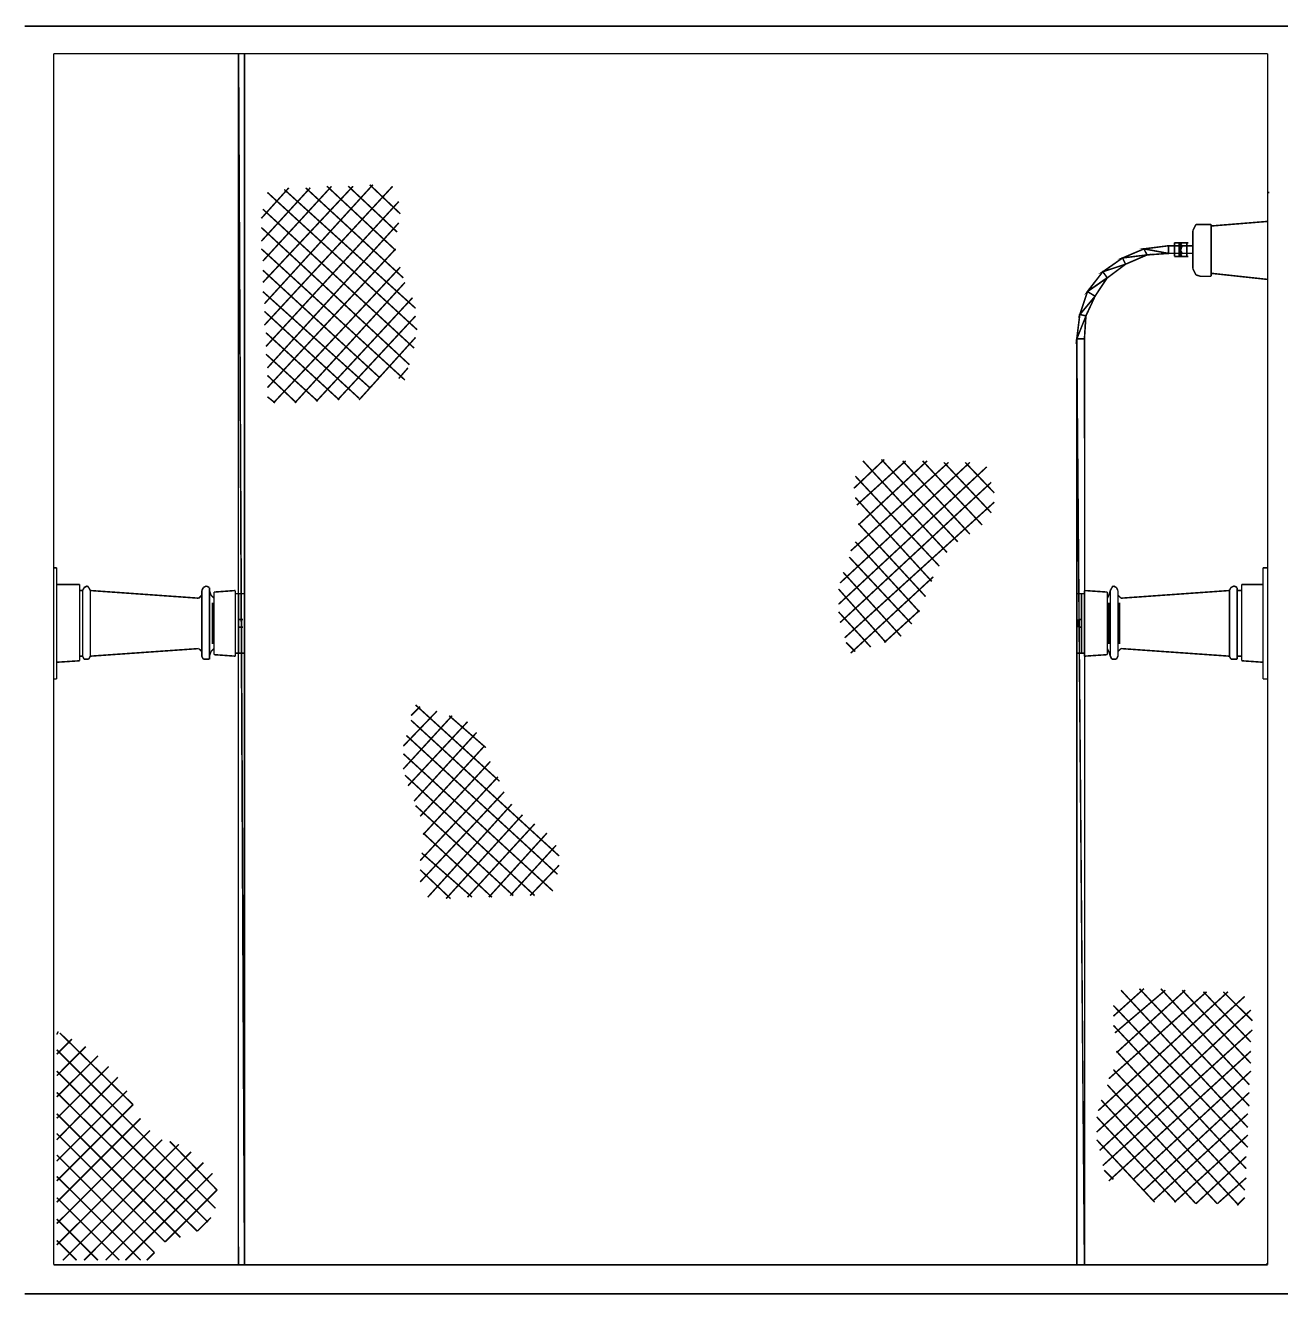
# Model space of a CAD drawing. Extents: x 0 to 210, y 0 to 297.
# Drawn here: x 69.41 to 104.27, y 214.54 to 249.81 of the extents above; entities that cross this region are included whole.
import ezdxf

# ---------------------------------------------------------------- set-up
doc = ezdxf.new("R2010")
doc.units = 0
doc.header["$MEASUREMENT"] = 0
doc.layers.add('C00-00-00-BLACK', color=7, linetype='Continuous')
doc.layers.add('CFF-00-00', color=1, linetype='Continuous')

msp = doc.modelspace()

# ---------------------------------------------------------------- linework, layer by layer
at = {"layer": 'C00-00-00-BLACK', "const_width": 0.0423}
for points in [[(104.672, 249.79), (69.3843, 249.79)], [(103.907, 249.025), (70.1918, 249.025)], [(70.1918, 215.371), (70.1918, 249.025)], [(75.2796, 249.025), (75.4902, 249.025)], [(103.907, 215.371), (103.907, 249.025)], [(77.3162, 245.298), (75.9587, 243.814)], [(76.7211, 245.298), (75.9587, 244.449)], [(78.504, 245.34), (76.0017, 242.668)], [(77.9089, 245.34), (76.0017, 243.264)], [(79.0554, 245.383), (76.0444, 242.076)], [(79.605, 245.34), (76.0444, 241.482)], [(76.1284, 245.168), (80.2845, 241.355)], [(76.5941, 245.252), (80.2432, 241.948)], [(77.1895, 245.298), (79.9013, 242.795)], [(77.7819, 245.34), (79.6893, 243.56)], [(78.3745, 245.34), (79.732, 244.067)], [(78.97, 245.383), (79.8174, 244.576)], [(103.907, 245.168), (103.95, 245.168)], [(79.7747, 244.915), (76.0857, 240.887)], [(76.0017, 244.703), (80.2005, 240.845)], [(75.9587, 244.194), (80.0735, 240.38)], [(79.7747, 244.322), (76.1284, 240.294)], [(101.873, 244.194), (101.83, 244.11)], [(101.83, 244.11), (101.83, 243.049)], [(101.914, 244.279), (101.873, 244.194)], [(102.042, 244.279), (101.914, 244.279)], [(102.339, 244.279), (102.042, 244.279)], [(102.339, 244.237), (103.907, 244.364)], [(102.339, 244.279), (102.339, 242.838)], [(101.319, 243.391), (101.319, 243.771)], [(101.319, 243.771), (101.319, 243.73)], [(101.319, 243.771), (101.362, 243.771)], [(101.447, 243.771), (101.319, 243.771)], [(101.319, 243.73), (101.319, 243.687)], [(101.447, 243.391), (101.447, 243.771)], [(101.447, 243.73), (101.447, 243.771)], [(101.447, 243.771), (101.489, 243.771)], [(101.447, 243.687), (101.447, 243.73)], [(101.489, 243.391), (101.489, 243.771)], [(101.534, 243.771), (101.489, 243.73)], [(101.489, 243.771), (101.534, 243.771)], [(101.489, 243.73), (101.534, 243.687)], [(101.661, 243.771), (101.534, 243.771)], [(101.661, 243.391), (101.661, 243.771)], [(101.661, 243.73), (101.661, 243.771)], [(101.661, 243.771), (101.703, 243.771)], [(101.661, 243.687), (101.661, 243.73)], [(75.9587, 243.601), (79.9469, 239.956)], [(79.6893, 243.601), (76.1284, 239.744)], [(101.151, 243.687), (101.151, 243.475)], [(101.151, 243.687), (101.319, 243.687)], [(101.151, 243.687), (101.151, 243.475)], [(101.151, 243.475), (101.319, 243.475)], [(101.319, 243.687), (101.319, 243.56)], [(101.319, 243.687), (101.447, 243.687)], [(101.319, 243.687), (101.447, 243.687)], [(101.319, 243.56), (101.319, 243.475)], [(101.319, 243.475), (101.319, 243.433)], [(101.319, 243.475), (101.447, 243.475)], [(101.319, 243.475), (101.447, 243.475)], [(101.319, 243.433), (101.319, 243.391)], [(101.319, 243.391), (101.362, 243.391)], [(101.447, 243.391), (101.319, 243.391)], [(101.447, 243.56), (101.447, 243.687)], [(101.447, 243.687), (101.489, 243.687)], [(101.447, 243.687), (101.489, 243.687)], [(101.447, 243.475), (101.447, 243.56)], [(101.447, 243.433), (101.447, 243.475)], [(101.447, 243.475), (101.489, 243.475)], [(101.489, 243.475), (101.447, 243.475)], [(101.447, 243.391), (101.447, 243.433)], [(101.447, 243.391), (101.489, 243.391)], [(101.534, 243.687), (101.489, 243.56)], [(101.489, 243.56), (101.534, 243.475)], [(101.534, 243.475), (101.489, 243.433)], [(101.489, 243.433), (101.534, 243.391)], [(101.661, 243.391), (101.489, 243.391)], [(101.534, 243.687), (101.661, 243.687)], [(101.534, 243.687), (101.661, 243.687)], [(101.534, 243.475), (101.661, 243.475)], [(101.534, 243.475), (101.661, 243.475)], [(101.661, 243.56), (101.661, 243.687)], [(101.661, 243.687), (101.83, 243.687)], [(101.661, 243.475), (101.661, 243.56)], [(101.661, 243.433), (101.661, 243.475)], [(101.661, 243.475), (101.83, 243.475)], [(101.661, 243.391), (101.661, 243.433)], [(101.661, 243.391), (101.703, 243.391)], [(76.0017, 243.006), (79.2247, 240.041)], [(79.8174, 243.091), (76.2977, 239.321)], [(101.83, 243.049), (101.873, 242.965)], [(79.9469, 242.668), (76.8904, 239.321)], [(101.873, 242.965), (101.914, 242.879)], [(101.914, 242.879), (102.042, 242.838)], [(102.042, 242.838), (102.339, 242.838)], [(102.339, 242.922), (103.907, 242.752)], [(76.0017, 242.413), (78.97, 239.744)], [(80.1578, 242.244), (77.4859, 239.364)], [(76.0444, 241.864), (78.6737, 239.448)], [(80.2432, 241.737), (78.0782, 239.405)], [(76.0857, 241.271), (78.1209, 239.405)], [(80.2432, 241.142), (78.6737, 239.405)], [(76.0857, 240.676), (77.5286, 239.364)], [(80.0308, 240.294), (79.7747, 239.998)], [(76.1284, 240.083), (76.9331, 239.321)], [(76.1284, 239.491), (76.3404, 239.321)], [(93.2628, 237.751), (92.414, 236.945)], [(93.8555, 237.71), (92.498, 236.48)], [(94.4506, 237.71), (92.5407, 235.928)], [(92.6677, 237.71), (95.002, 235.166)], [(93.1788, 237.751), (95.2983, 235.463)], [(93.7715, 237.71), (95.6359, 235.675)], [(94.324, 237.71), (95.9778, 235.928)], [(96.1044, 237.541), (91.991, 233.725)], [(95.6359, 237.667), (92.0323, 234.317)], [(95.0433, 237.667), (92.3286, 235.209)], [(94.9166, 237.667), (96.2311, 236.267)], [(95.5089, 237.667), (96.3165, 236.819)], [(96.2311, 237.115), (92.0323, 233.216)], [(92.4553, 237.286), (94.7896, 234.783)], [(92.4553, 236.691), (94.5776, 234.36)], [(96.3165, 236.564), (92.159, 232.791)], [(92.5407, 235.971), (94.4079, 233.937)], [(92.4553, 235.463), (94.2372, 233.513)], [(92.2874, 235.037), (94.0248, 233.175)], [(70.1918, 234.74), (70.2758, 234.74)], [(70.2758, 234.74), (70.2758, 231.648)], [(92.1177, 234.614), (93.7288, 232.833)], [(103.78, 231.648), (103.78, 234.74)], [(103.907, 234.74), (103.78, 234.74)], [(70.2758, 234.275), (70.9112, 234.275)], [(70.9112, 234.275), (70.9112, 232.155)], [(71.0378, 234.191), (70.9951, 234.107)], [(71.1232, 234.234), (71.0378, 234.191)], [(71.1648, 234.191), (71.1232, 234.234)], [(71.2075, 234.107), (71.1648, 234.191)], [(74.3479, 234.191), (74.3052, 234.107)], [(74.4319, 234.234), (74.3479, 234.191)], [(74.5172, 234.191), (74.4319, 234.234)], [(74.5172, 234.107), (74.5172, 234.191)], [(94.6203, 234.487), (92.3286, 232.368)], [(99.5811, 234.191), (99.5384, 234.107)], [(99.6237, 234.234), (99.5811, 234.191)], [(99.7081, 234.191), (99.6237, 234.234)], [(99.7507, 234.107), (99.7081, 234.191)], [(102.888, 234.191), (102.846, 234.107)], [(102.975, 234.234), (102.888, 234.191)], [(103.061, 234.191), (102.975, 234.234)], [(103.061, 234.107), (103.061, 234.191)], [(103.78, 234.275), (103.188, 234.275)], [(103.188, 234.275), (103.188, 232.155)], [(70.9112, 234.107), (70.9951, 234.107)], [(70.9951, 234.107), (70.9951, 232.283)], [(71.2075, 234.107), (74.2213, 233.894)], [(71.2075, 234.107), (71.2075, 232.283)], [(74.264, 233.937), (74.2213, 233.894)], [(74.3052, 233.978), (74.264, 233.937)], [(74.3052, 234.107), (74.3052, 232.283)], [(74.3052, 234.107), (74.3052, 233.978)], [(74.5172, 234.107), (74.5172, 232.283)], [(74.5172, 234.107), (74.5603, 233.978)], [(74.5603, 233.978), (74.6442, 233.894)], [(75.2369, 234.107), (74.6442, 234.064)], [(74.6442, 234.064), (74.6442, 232.325)], [(75.2369, 234.107), (75.2369, 232.283)], [(75.2369, 234.021), (75.4902, 234.021)], [(75.2796, 234.021), (75.4902, 234.021)], [(75.3223, 234.021), (75.3223, 232.368)], [(75.4902, 234.021), (75.4902, 232.368)], [(91.991, 234.148), (93.3055, 232.664)], [(98.8191, 234.021), (98.6056, 234.021)], [(98.6056, 234.021), (98.6056, 232.368)], [(98.8191, 234.021), (98.6056, 234.021)], [(98.7351, 234.021), (98.7351, 232.368)], [(98.8191, 234.107), (99.4544, 234.064)], [(98.8191, 234.107), (98.8191, 232.283)], [(99.4544, 234.064), (99.4544, 232.325)], [(99.4971, 233.978), (99.4544, 233.894)], [(99.5384, 234.107), (99.4971, 233.978)], [(99.5384, 234.107), (99.5384, 232.283)], [(99.7507, 234.107), (99.7507, 233.978)], [(99.7507, 234.107), (99.7507, 232.283)], [(99.7507, 233.978), (99.7934, 233.937)], [(99.7934, 233.937), (99.8347, 233.894)], [(102.846, 234.107), (99.8347, 233.894)], [(102.846, 234.107), (102.846, 232.283)], [(103.061, 234.107), (103.061, 232.283)], [(103.188, 234.107), (103.061, 234.107)], [(74.3052, 233.767), (74.3052, 232.621)], [(74.6016, 233.767), (74.6016, 232.621)], [(91.991, 233.513), (92.8825, 232.537)], [(94.2372, 233.555), (93.2628, 232.664)], [(99.4971, 233.767), (99.4971, 232.621)], [(99.7934, 233.767), (99.7934, 232.621)], [(75.3223, 233.302), (75.4063, 233.302)], [(75.4063, 233.087), (75.4063, 233.302)], [(75.4063, 233.302), (75.4063, 233.087)], [(75.4063, 233.087), (75.4063, 233.302)], [(75.4063, 233.302), (75.4489, 233.302)], [(98.6497, 233.302), (98.6924, 233.302)], [(98.6497, 233.087), (98.6497, 233.302)], [(98.6497, 233.302), (98.6497, 233.087)], [(98.7351, 233.302), (98.6497, 233.302)], [(98.6497, 233.087), (98.6497, 233.302)], [(75.3223, 233.087), (75.4063, 233.087)], [(75.4063, 233.087), (75.4489, 233.087)], [(98.6497, 233.087), (98.6924, 233.087)], [(98.7351, 233.087), (98.6497, 233.087)], [(71.2075, 232.283), (74.2213, 232.494)], [(74.264, 232.453), (74.2213, 232.494)], [(74.3052, 232.41), (74.264, 232.453)], [(74.3052, 232.283), (74.3052, 232.41)], [(74.5172, 232.283), (74.5603, 232.41)], [(74.5603, 232.41), (74.6442, 232.494)], [(92.2017, 232.664), (92.4553, 232.41)], [(99.4971, 232.41), (99.4544, 232.494)], [(99.5384, 232.283), (99.4971, 232.41)], [(99.7507, 232.41), (99.7934, 232.453)], [(99.7507, 232.283), (99.7507, 232.41)], [(99.7934, 232.453), (99.8347, 232.494)], [(102.846, 232.283), (99.8347, 232.494)], [(70.2758, 232.114), (70.9112, 232.155)], [(70.9112, 232.283), (70.9951, 232.283)], [(70.9951, 232.283), (71.0378, 232.198)], [(71.0378, 232.198), (71.1232, 232.198)], [(71.1232, 232.198), (71.1648, 232.198)], [(71.1648, 232.198), (71.2075, 232.283)], [(74.3052, 232.283), (74.3479, 232.198)], [(74.3479, 232.198), (74.4319, 232.198)], [(74.4319, 232.198), (74.5172, 232.198)], [(74.5172, 232.198), (74.5172, 232.283)], [(75.2369, 232.283), (74.6442, 232.325)], [(75.2369, 232.368), (75.4902, 232.368)], [(75.2796, 232.368), (75.4902, 232.368)], [(98.8191, 232.368), (98.6056, 232.368)], [(98.6056, 232.368), (98.8191, 232.368)], [(98.8191, 232.283), (99.4544, 232.325)], [(99.5384, 232.283), (99.5811, 232.198)], [(99.5811, 232.198), (99.6237, 232.198)], [(99.6237, 232.198), (99.7081, 232.198)], [(99.7081, 232.198), (99.7507, 232.283)], [(102.846, 232.283), (102.888, 232.198)], [(102.888, 232.198), (102.975, 232.198)], [(102.975, 232.198), (103.061, 232.198)], [(103.061, 232.198), (103.061, 232.283)], [(103.188, 232.283), (103.061, 232.283)], [(103.78, 232.114), (103.188, 232.155)], [(70.1918, 231.648), (70.2758, 231.648)], [(103.907, 231.648), (103.78, 231.648)], [(79.9013, 229.783), (80.8359, 230.757)], [(80.1165, 230.63), (80.3698, 230.884)], [(82.5733, 228.807), (80.2432, 230.926)], [(79.9013, 229.147), (81.2588, 230.63)], [(80.0308, 228.68), (81.6846, 230.46)], [(84.2299, 226.73), (80.1165, 230.502)], [(82.193, 229.741), (81.1749, 230.63)], [(84.1858, 226.222), (79.9881, 230.078)], [(80.2005, 228.255), (81.9383, 230.164)], [(80.3698, 227.832), (82.1503, 229.783)], [(84.0574, 225.756), (79.9013, 229.572)], [(80.4541, 227.325), (82.32, 229.359)], [(83.5505, 225.629), (79.9469, 228.976)], [(80.3698, 226.602), (82.532, 228.933)], [(80.3698, 226.009), (82.7003, 228.51)], [(82.9578, 225.629), (80.2432, 228.129)], [(80.5822, 225.586), (82.9151, 228.171)], [(81.0891, 225.544), (83.2115, 227.875)], [(81.6846, 225.586), (83.5505, 227.622)], [(82.3627, 225.586), (80.4541, 227.367)], [(82.2773, 225.586), (83.8895, 227.367)], [(81.8113, 225.586), (80.4125, 226.814)], [(82.8724, 225.629), (84.1431, 227.026)], [(83.4238, 225.629), (84.2299, 226.475)], [(81.2161, 225.544), (80.3698, 226.348)], [(102.804, 222.957), (99.2008, 219.653)], [(102.212, 222.957), (99.4971, 220.541)], [(100.473, 223.044), (99.6237, 222.279)], [(101.065, 223.001), (99.6654, 221.813)], [(101.618, 223.001), (99.7081, 221.263)], [(99.8347, 223.001), (103.357, 219.186)], [(100.346, 223.044), (103.4, 219.779)], [(100.939, 223.044), (103.4, 220.372)], [(101.534, 223.001), (103.441, 220.967)], [(102.126, 222.957), (103.441, 221.56)], [(102.676, 222.957), (103.484, 222.152)], [(103.271, 222.829), (99.1581, 219.058)], [(99.6237, 222.575), (103.357, 218.633)], [(103.441, 222.449), (99.242, 218.549)], [(70.2758, 221.771), (70.3185, 221.856)], [(103.484, 221.899), (99.3278, 218.126)], [(99.6237, 222.025), (103.314, 218.04)], [(70.2758, 221.221), (70.6988, 221.644)], [(70.3612, 221.813), (72.3953, 219.82)], [(70.2758, 220.625), (71.0805, 221.433)], [(70.2758, 221.347), (74.6869, 216.94)], [(70.2758, 220.033), (71.4209, 221.178)], [(103.441, 221.306), (99.4971, 217.702)], [(99.7081, 221.306), (103.271, 217.448)], [(70.2758, 219.44), (71.7187, 220.879)], [(99.6237, 220.795), (103.104, 217.025)], [(70.2758, 220.752), (74.4746, 216.556)], [(70.2758, 218.845), (71.9723, 220.582)], [(103.441, 220.752), (100.177, 217.744)], [(70.2758, 218.252), (72.2256, 220.202)], [(70.2758, 220.159), (74.1786, 216.303)], [(99.4544, 220.372), (102.508, 217.067)], [(103.4, 220.159), (100.473, 217.448)], [(70.2758, 217.702), (72.3953, 219.82)], [(99.2851, 219.949), (101.914, 217.067)], [(70.2758, 219.567), (73.7097, 216.133)], [(70.2758, 217.109), (72.6073, 219.44)], [(99.1581, 219.483), (101.362, 217.109)], [(103.357, 219.567), (100.726, 217.151)], [(70.2758, 216.513), (72.8638, 219.101)], [(70.2758, 219.017), (73.2868, 216.006)], [(70.2758, 215.921), (73.2028, 218.845)], [(70.4455, 215.497), (73.6685, 218.718)], [(73.4138, 218.802), (74.7282, 217.448)], [(99.1581, 218.845), (100.769, 217.109)], [(103.357, 218.974), (101.319, 217.109)], [(70.2758, 218.422), (72.9904, 215.71)], [(71.0378, 215.497), (74.0061, 218.506)], [(103.314, 218.379), (101.914, 217.067)], [(71.6333, 215.497), (74.3479, 218.21)], [(99.369, 217.999), (99.6237, 217.744)], [(70.2758, 217.829), (72.6073, 215.497)], [(72.1829, 215.497), (74.6016, 217.913)], [(103.314, 217.787), (102.508, 217.067)], [(73.2868, 216.006), (74.7282, 217.448)], [(70.2758, 217.237), (72.015, 215.497)], [(103.271, 217.237), (103.061, 217.025)], [(70.2758, 216.642), (71.4209, 215.497)], [(74.1786, 216.303), (74.5603, 216.683)], [(70.2758, 216.049), (70.8258, 215.497)], [(72.7784, 215.497), (72.9904, 215.71)], [(103.907, 215.371), (70.1918, 215.371)], [(75.2796, 215.371), (75.4902, 215.371)], [(98.6056, 215.371), (98.8191, 215.371)], [(103.866, 215.371), (103.907, 215.414)], [(104.672, 214.563), (69.3843, 214.563)]]:
    msp.add_lwpolyline(points, dxfattribs=at)
at = {"layer": 'CFF-00-00', "const_width": 0.0423}
for points in [[(75.4902, 249.025), (75.3223, 249.025), (75.4902, 215.371), (75.4902, 249.025)], [(75.3223, 249.025), (75.4902, 215.371), (75.3223, 215.371), (75.3223, 249.025)], [(99.8774, 243.348), (99.9628, 243.175), (99.3278, 242.965), (99.8774, 243.348)], [(100.473, 243.601), (100.558, 243.433), (99.8774, 243.348), (100.473, 243.601)], [(100.558, 243.433), (99.8774, 243.348), (99.9628, 243.175), (100.558, 243.433)], [(101.151, 243.687), (101.151, 243.475), (100.473, 243.601), (101.151, 243.687)], [(101.151, 243.475), (100.473, 243.601), (100.558, 243.433), (101.151, 243.475)], [(99.9628, 243.175), (99.3278, 242.965), (99.4544, 242.795), (99.9628, 243.175)], [(99.3278, 242.965), (99.4544, 242.795), (98.9044, 242.413), (99.3278, 242.965)], [(99.4544, 242.795), (98.9044, 242.413), (99.1154, 242.287), (99.4544, 242.795)], [(98.9044, 242.413), (99.1154, 242.287), (98.6924, 241.779), (98.9044, 242.413)], [(99.1154, 242.287), (98.6924, 241.779), (98.8617, 241.737), (99.1154, 242.287)], [(98.6924, 241.779), (98.8617, 241.737), (98.6056, 241.099), (98.6924, 241.779)], [(98.8617, 241.737), (98.6056, 241.099), (98.8191, 241.099), (98.8617, 241.737)], [(98.8191, 215.371), (98.6056, 241.099), (98.8191, 241.099), (98.8191, 215.371)], [(98.6056, 215.371), (98.8191, 215.371), (98.6056, 241.099), (98.6056, 215.371)]]:
    msp.add_lwpolyline(points, close=True, dxfattribs=at)
at = {"layer": 'CFF-00-00'}
for points in [[(75.4902, 249.025), (75.3223, 249.025), (75.4902, 215.371), (75.4902, 249.025)], [(75.3223, 249.025), (75.4902, 215.371), (75.3223, 215.371), (75.3223, 249.025)], [(100.473, 243.601), (100.558, 243.433), (99.8774, 243.348), (100.473, 243.601)], [(100.558, 243.433), (99.8774, 243.348), (99.9628, 243.175), (100.558, 243.433)], [(101.151, 243.687), (101.151, 243.475), (100.473, 243.601), (101.151, 243.687)], [(101.151, 243.475), (100.473, 243.601), (100.558, 243.433), (101.151, 243.475)], [(99.8774, 243.348), (99.9628, 243.175), (99.3278, 242.965), (99.8774, 243.348)], [(99.9628, 243.175), (99.3278, 242.965), (99.4544, 242.795), (99.9628, 243.175)], [(99.3278, 242.965), (99.4544, 242.795), (98.9044, 242.413), (99.3278, 242.965)], [(99.4544, 242.795), (98.9044, 242.413), (99.1154, 242.287), (99.4544, 242.795)], [(98.9044, 242.413), (99.1154, 242.287), (98.6924, 241.779), (98.9044, 242.413)], [(99.1154, 242.287), (98.6924, 241.779), (98.8617, 241.737), (99.1154, 242.287)], [(98.6924, 241.779), (98.8617, 241.737), (98.6056, 241.099), (98.6924, 241.779)], [(98.8617, 241.737), (98.6056, 241.099), (98.8191, 241.099), (98.8617, 241.737)], [(98.6056, 215.371), (98.8191, 215.371), (98.6056, 241.099), (98.6056, 215.371)], [(98.8191, 215.371), (98.6056, 241.099), (98.8191, 241.099), (98.8191, 215.371)]]:
    msp.add_lwpolyline(points, close=True, dxfattribs=at)

doc.saveas('drawing.dxf')
